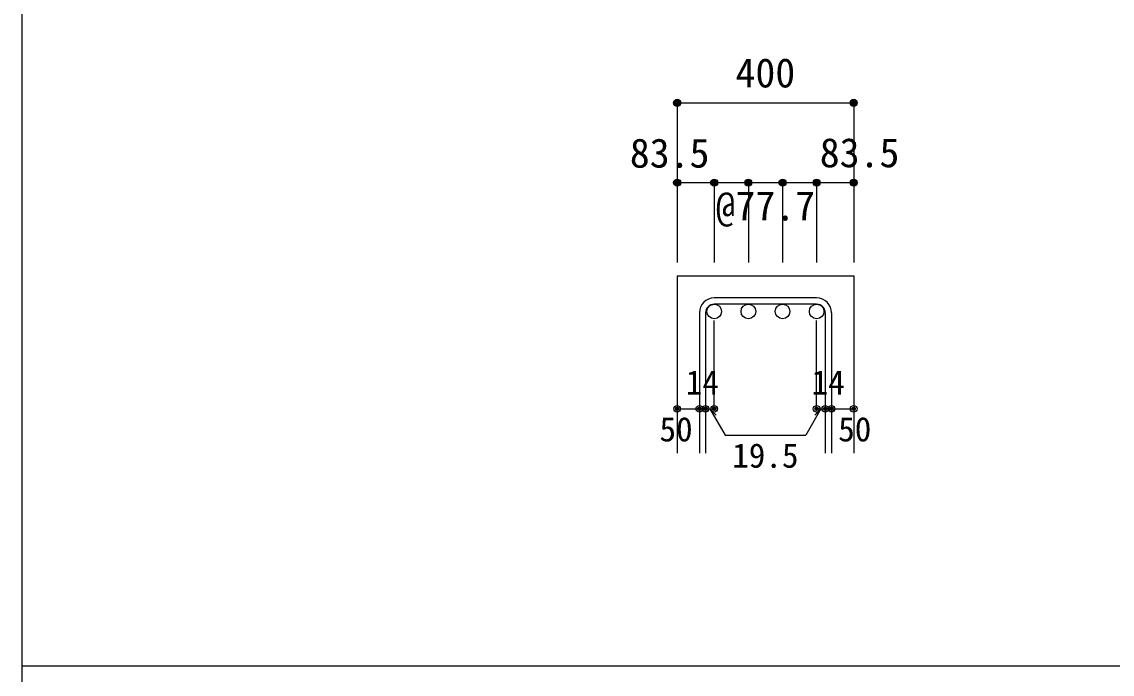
# Model space of a CAD drawing. Units: millimetres at full size, sheet at 1:30; details may follow other scales. Extents: x -5973 to 5954, y -4195 to 4201.
# Drawn here: x -5973 to -3514, y -15 to 1456 of the extents above; entities that cross this region are included whole.
import ezdxf
from ezdxf.enums import TextEntityAlignment as Align

# ---------------------------------------------------------------- set-up
doc = ezdxf.new("R2010")
doc.units = ezdxf.units.MM
doc.header["$LTSCALE"] = 30
doc.header["$PDMODE"] = 32
doc.header["$PDSIZE"] = 15
for name, color, linetype in [('0-1_躯体線', 2, 'Continuous'), ('0-5_基礎梁筋', 7, 'Continuous'), ('0-6_スタラップ筋', 7, 'Continuous'), ('0-D_寸法', 4, 'Continuous'), ('F-0_枠', 6, 'Continuous')]:
    doc.layers.add(name, color=color, linetype=linetype)
doc.styles.add('ＭＳ ゴシック', font='')
doc.styles.get('ＭＳ ゴシック').set_extended_font_data('MS Gothic')

msp = doc.modelspace()

# ---------------------------------------------------------------- linework, layer by layer
at = {"layer": '0-1_躯体線'}
for p, q in [((-4494.8, 883.3), (-4494.8, 483.3)), ((-4494.8, 883.3), (-4096.8, 883.3)), ((-4096.8, 883.3), (-4096.8, 483.3))]:
    msp.add_line(p, q, dxfattribs=at)
at = {"layer": '0-5_基礎梁筋', "color": 3}
for centre in [(-4411.3, 802.8), (-4334.3, 802.8), (-4257.3, 802.8), (-4180.3, 802.8)]:
    msp.add_circle(centre, 16.5, dxfattribs=at)
at = {"layer": '0-6_スタラップ筋'}
for p, q in [((-4180.3, 833.3), (-4411.3, 833.3)), ((-4180.3, 819.3), (-4411.3, 819.3)), ((-4444.8, 799.8), (-4444.8, 483.3)), ((-4430.8, 799.8), (-4430.8, 483.3)), ((-4160.8, 799.8), (-4160.8, 483.3)), ((-4146.8, 799.8), (-4146.8, 483.3))]:
    msp.add_line(p, q, dxfattribs=at)
for centre, radius, start, end in [((-4411.3, 799.8), 33.5, 90, 180), ((-4411.3, 799.8), 19.5, 90, 180), ((-4180.3, 799.8), 33.5, 0, 90), ((-4180.3, 799.8), 19.5, 0, 90)]:
    msp.add_arc(centre, radius, start, end, dxfattribs=at)
at = {"layer": '0-D_寸法'}
for p, q in [((-4494.8, 1273.3), (-4096.8, 1273.3)), ((-4494.8, 1273.3), (-4494.8, 1093.3)), ((-4494.8, 1273.3), (-4096.8, 1273.3)), ((-4096.8, 1273.3), (-4096.8, 1093.3)), ((-4411.3, 1093.3), (-4494.8, 1093.3)), ((-4494.8, 1093.3), (-4494.8, 913.3)), ((-4295.8, 1093.3), (-4411.3, 1093.3)), ((-4411.3, 1093.3), (-4411.3, 913.3)), ((-4334.3, 1093.3), (-4334.3, 913.3)), ((-4180.3, 1093.3), (-4295.8, 1093.3)), ((-4257.3, 1093.3), (-4257.3, 913.3)), ((-4096.8, 1093.3), (-4180.3, 1093.3)), ((-4180.3, 1093.3), (-4180.3, 913.3)), ((-4096.8, 1093.3), (-4096.8, 913.3)), ((-4411.3, 583.3), (-4411.3, 782.63)), ((-4180.3, 583.3), (-4180.3, 782.63)), ((-4494.8, 583.3), (-4444.8, 583.3)), ((-4444.8, 583.3), (-4411.3, 583.3)), ((-4421.05, 583.3), (-4406.91, 569.16)), ((-4421.05, 583.3), (-4386.83, 524.02)), ((-4170.55, 583.3), (-4204.77, 524.02)), ((-4170.55, 583.3), (-4184.69, 569.16)), ((-4180.3, 583.3), (-4096.8, 583.3)), ((-4160.8, 583.3), (-4146.8, 583.3)), ((-4386.83, 524.02), (-4204.77, 524.02))]:
    msp.add_line(p, q, dxfattribs=at)
msp.add_lwpolyline([(-4096.8, 1273.3), (-4096.8, 1093.3), (-4096.8, 913.3)], dxfattribs=at)
for centre, radius in [((-4494.8, 1273.3), 8), ((-4494.8, 1273.3), 7.2), ((-4494.8, 1273.3), 6.4), ((-4494.8, 1273.3), 5.6), ((-4096.8, 1273.3), 8), ((-4096.8, 1273.3), 7.2), ((-4096.8, 1273.3), 6.4), ((-4096.8, 1273.3), 5.6), ((-4494.8, 1273.3), 4.8), ((-4494.8, 1273.3), 4), ((-4494.8, 1273.3), 3.2), ((-4494.8, 1273.3), 2.4), ((-4494.8, 1273.3), 1.6), ((-4494.8, 1273.3), 0.8), ((-4096.8, 1273.3), 4.8), ((-4096.8, 1273.3), 4), ((-4096.8, 1273.3), 3.2), ((-4096.8, 1273.3), 2.4), ((-4096.8, 1273.3), 1.6), ((-4096.8, 1273.3), 0.8), ((-4494.8, 1093.3), 8), ((-4494.8, 1093.3), 7.2), ((-4494.8, 1093.3), 6.4), ((-4494.8, 1093.3), 5.6), ((-4494.8, 1093.3), 4.8), ((-4494.8, 1093.3), 4), ((-4494.8, 1093.3), 3.2), ((-4494.8, 1093.3), 2.4), ((-4494.8, 1093.3), 1.6), ((-4494.8, 1093.3), 0.8), ((-4411.3, 1093.3), 8), ((-4411.3, 1093.3), 7.2), ((-4411.3, 1093.3), 6.4), ((-4411.3, 1093.3), 5.6), ((-4411.3, 1093.3), 4.8), ((-4411.3, 1093.3), 4), ((-4411.3, 1093.3), 3.2), ((-4411.3, 1093.3), 2.4), ((-4411.3, 1093.3), 1.6), ((-4411.3, 1093.3), 0.8), ((-4334.3, 1093.3), 8), ((-4334.3, 1093.3), 7.2), ((-4334.3, 1093.3), 6.4), ((-4334.3, 1093.3), 5.6), ((-4334.3, 1093.3), 4.8), ((-4334.3, 1093.3), 4), ((-4334.3, 1093.3), 3.2), ((-4334.3, 1093.3), 2.4), ((-4334.3, 1093.3), 1.6), ((-4334.3, 1093.3), 0.8), ((-4257.3, 1093.3), 8), ((-4257.3, 1093.3), 7.2), ((-4257.3, 1093.3), 6.4), ((-4257.3, 1093.3), 5.6), ((-4257.3, 1093.3), 4.8), ((-4257.3, 1093.3), 4), ((-4257.3, 1093.3), 3.2), ((-4257.3, 1093.3), 2.4), ((-4257.3, 1093.3), 1.6), ((-4257.3, 1093.3), 0.8), ((-4180.3, 1093.3), 8), ((-4180.3, 1093.3), 7.2), ((-4180.3, 1093.3), 6.4), ((-4180.3, 1093.3), 5.6), ((-4180.3, 1093.3), 4.8), ((-4180.3, 1093.3), 4), ((-4180.3, 1093.3), 3.2), ((-4180.3, 1093.3), 2.4), ((-4180.3, 1093.3), 1.6), ((-4180.3, 1093.3), 0.8), ((-4096.8, 1093.3), 8), ((-4096.8, 1093.3), 7.2), ((-4096.8, 1093.3), 6.4), ((-4096.8, 1093.3), 5.6), ((-4096.8, 1093.3), 4.8), ((-4096.8, 1093.3), 4), ((-4096.8, 1093.3), 3.2), ((-4096.8, 1093.3), 2.4), ((-4096.8, 1093.3), 1.6), ((-4096.8, 1093.3), 0.8), ((-4494.8, 583.3), 4), ((-4494.8, 583.3), 3.6), ((-4494.8, 583.3), 3.2), ((-4494.8, 583.3), 2.8), ((-4494.8, 583.3), 2.4), ((-4494.8, 583.3), 2), ((-4494.8, 583.3), 1.6), ((-4494.8, 583.3), 1.2), ((-4494.8, 583.3), 0.8), ((-4494.8, 583.3), 0.4), ((-4444.8, 583.3), 4), ((-4444.8, 583.3), 3.6), ((-4444.8, 583.3), 3.2), ((-4444.8, 583.3), 2.8), ((-4444.8, 583.3), 2.4), ((-4444.8, 583.3), 2), ((-4444.8, 583.3), 1.6), ((-4444.8, 583.3), 1.2), ((-4444.8, 583.3), 0.8), ((-4444.8, 583.3), 0.4), ((-4430.8, 583.3), 4), ((-4430.8, 583.3), 3.6), ((-4430.8, 583.3), 3.2), ((-4430.8, 583.3), 2.8), ((-4430.8, 583.3), 2.4), ((-4430.8, 583.3), 2), ((-4430.8, 583.3), 1.6), ((-4430.8, 583.3), 1.2), ((-4430.8, 583.3), 0.8), ((-4430.8, 583.3), 0.4), ((-4411.3, 583.3), 4), ((-4411.3, 583.3), 3.6), ((-4411.3, 583.3), 3.2), ((-4411.3, 583.3), 2.8), ((-4411.3, 583.3), 2.4), ((-4411.3, 583.3), 2), ((-4411.3, 583.3), 1.6), ((-4411.3, 583.3), 1.2), ((-4411.3, 583.3), 0.8), ((-4411.3, 583.3), 0.4), ((-4180.3, 583.3), 4), ((-4180.3, 583.3), 3.6), ((-4180.3, 583.3), 3.2), ((-4180.3, 583.3), 2.8), ((-4180.3, 583.3), 2.4), ((-4180.3, 583.3), 2), ((-4180.3, 583.3), 1.6), ((-4180.3, 583.3), 1.2), ((-4180.3, 583.3), 0.8), ((-4180.3, 583.3), 0.4), ((-4160.8, 583.3), 4), ((-4160.8, 583.3), 3.6), ((-4160.8, 583.3), 3.2), ((-4160.8, 583.3), 2.8), ((-4160.8, 583.3), 2.4), ((-4160.8, 583.3), 2), ((-4160.8, 583.3), 1.6), ((-4160.8, 583.3), 1.2), ((-4160.8, 583.3), 0.8), ((-4160.8, 583.3), 0.4), ((-4146.8, 583.3), 4), ((-4146.8, 583.3), 3.6), ((-4146.8, 583.3), 3.2), ((-4146.8, 583.3), 2.8), ((-4146.8, 583.3), 2.4), ((-4146.8, 583.3), 2), ((-4146.8, 583.3), 1.6), ((-4146.8, 583.3), 1.2), ((-4146.8, 583.3), 0.8), ((-4146.8, 583.3), 0.4), ((-4096.8, 583.3), 4), ((-4096.8, 583.3), 3.6), ((-4096.8, 583.3), 3.2), ((-4096.8, 583.3), 2.8), ((-4096.8, 583.3), 2.4), ((-4096.8, 583.3), 2), ((-4096.8, 583.3), 1.6), ((-4096.8, 583.3), 1.2), ((-4096.8, 583.3), 0.8), ((-4096.8, 583.3), 0.4)]:
    msp.add_circle(centre, radius, dxfattribs=at)
at = {"layer": '0-D_寸法', "color": 7}
for p in [(-4494.8, 1273.3), (-4096.8, 1273.3), (-4494.8, 1093.3), (-4411.3, 1093.3), (-4334.3, 1093.3), (-4257.3, 1093.3), (-4180.3, 1093.3), (-4096.8, 1093.3), (-4494.8, 583.3), (-4444.8, 583.3), (-4430.8, 583.3), (-4411.3, 583.3), (-4180.3, 583.3), (-4160.8, 583.3), (-4146.8, 583.3), (-4096.8, 583.3)]:
    msp.add_point(p, dxfattribs=at)
at = {"layer": 'F-0_枠'}
msp.add_line((-5972.88, 4201.15), (-5972.88, -4195.24), dxfattribs=at)
at = {"layer": 'F-0_枠', "color": 2}
msp.add_line((3723.6, 2.95), (-5972.88, 2.95), dxfattribs=at)

# ---------------------------------------------------------------- texts
at = {"layer": '0-D_寸法', "style": 'ＭＳ ゴシック'}
for s, height, p in [('400', 65.98, (-4363.3, 1288.3)), ('83.5', 65.98, (-4601.61, 1107.45)), ('83.5', 65.98, (-4173.3, 1108.3)), ('@77.7', 65.98, (-4408.3, 988.3)), ('14', 54.99, (-4475.34, 598.75)), ('14', 54.99, (-4191.76, 598.75)), ('50', 54.99, (-4534.8, 493.3)), ('50', 54.99, (-4131.8, 493.3)), ('19.5', 54.99, (-4370.8, 434.02))]:
    msp.add_text(s, height=height, dxfattribs=at).set_placement(p, align=Align.BOTTOM_LEFT)

doc.saveas('drawing.dxf')
